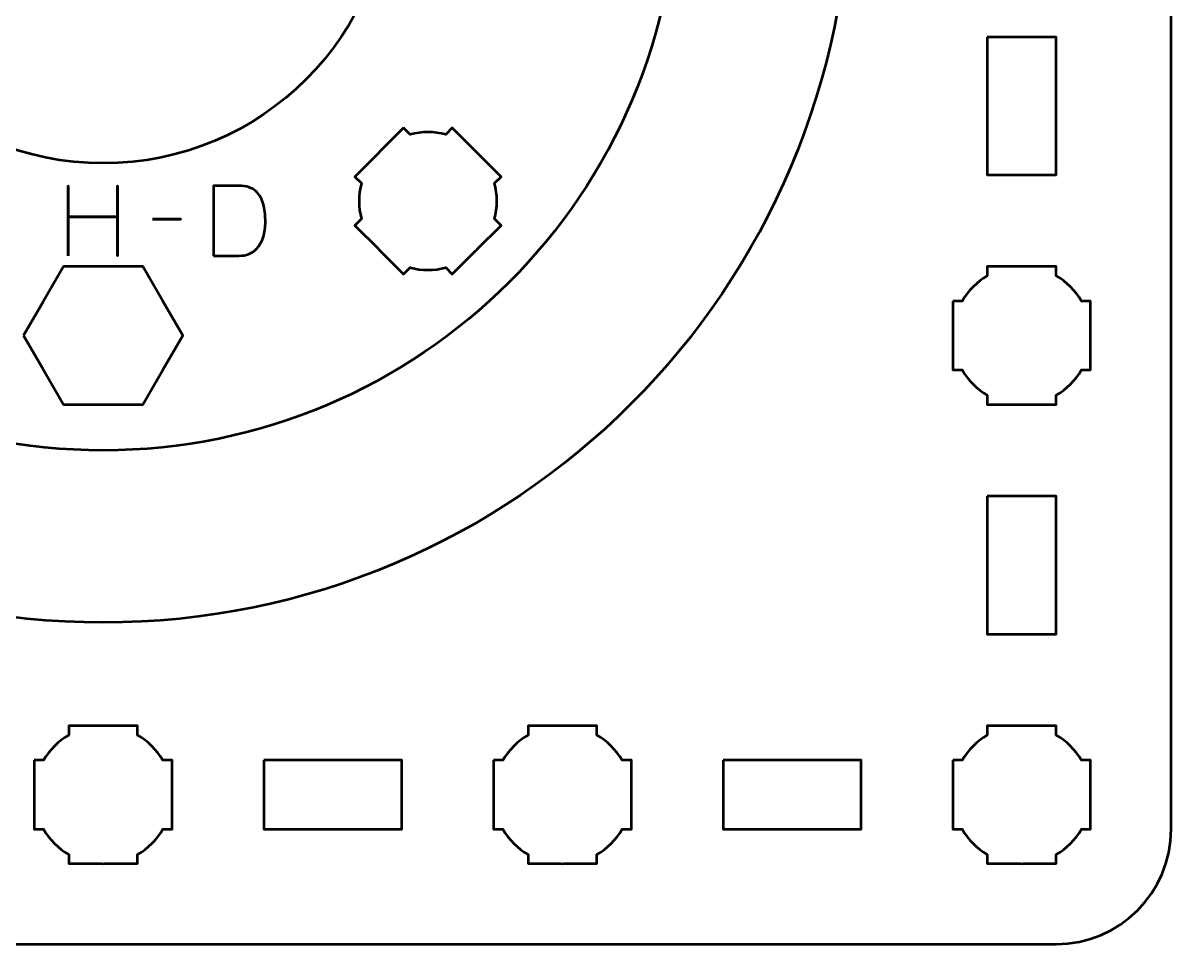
# Model space of a CAD drawing. Header units: centimetres. Extents: x -30.2 to 9.2, y -19.5 to -10.2.
# Drawn here: x -15.849 to -10.85, y -19.5 to -15.489 of the extents above; entities that cross this region are included whole.
import ezdxf

# ---------------------------------------------------------------- set-up
doc = ezdxf.new("R2010")
doc.units = ezdxf.units.CM
doc.header["$MEASUREMENT"] = 0
doc.layers.add('Layer 1', color=7, linetype='Continuous')

msp = doc.modelspace()

# ---------------------------------------------------------------- linework, layer by layer
at = {"layer": 'Layer 1', "lineweight": 53}
for centre, major_axis in [((-15.50001, -14.85001), (0, 3.25)), ((-15.50001, -14.85), (0, 2.5))]:
    msp.add_ellipse(centre, major_axis=major_axis, ratio=1, dxfattribs=at)
at = {"layer": 'Layer 1', "color": 250, "lineweight": 53}
msp.add_ellipse((-15.49999, -14.85), major_axis=(0, 1.25), ratio=1, dxfattribs=at)
at = {"layer": 'Layer 1', "lineweight": 53}
for points, knots in [([(-19.64995, -10.19995), (-19.64995, -10.19995), (-11.35005, -10.19995), (-11.35005, -10.19995), (-11.35005, -10.19995), (-11.07305, -10.19995), (-10.84995, -10.42305), (-10.84995, -10.70005), (-10.84995, -10.70005), (-10.84995, -10.70005), (-10.84995, -18.99995), (-10.84995, -18.99995), (-10.84995, -18.99995), (-10.84995, -19.27695), (-11.07305, -19.50005), (-11.35005, -19.50005), (-11.35005, -19.50005), (-11.35005, -19.50005), (-19.64995, -19.50005), (-19.64995, -19.50005), (-19.64995, -19.50005), (-19.92695, -19.50005), (-20.15005, -19.27695), (-20.15005, -18.99995), (-20.15005, -18.99995), (-20.15005, -18.99995), (-20.15005, -10.70005), (-20.15005, -10.70005), (-20.15005, -10.70005), (-20.15005, -10.42305), (-19.92695, -10.19995), (-19.64995, -10.19995)], [0, 0, 0, 0, 0.125, 0.125, 0.125, 0.125, 0.25, 0.25, 0.25, 0.25, 0.375, 0.375, 0.375, 0.375, 0.5, 0.5, 0.5, 0.5, 0.625, 0.625, 0.625, 0.625, 0.75, 0.75, 0.75, 0.75, 0.875, 0.875, 0.875, 0.875, 1, 1, 1, 1]), ([(-11.65005, -15.55003), (-11.65005, -15.55003), (-11.35005, -15.55003), (-11.35005, -15.55003), (-11.35005, -15.55003), (-11.35005, -15.55003), (-11.35005, -16.15003), (-11.35005, -16.15003), (-11.35005, -16.15003), (-11.35005, -16.15003), (-11.65005, -16.15003), (-11.65005, -16.15003), (-11.65005, -16.15003), (-11.65005, -16.15003), (-11.65005, -15.55003), (-11.65005, -15.55003)], [0, 0, 0, 0, 0.25, 0.25, 0.25, 0.25, 0.5, 0.5, 0.5, 0.5, 0.75, 0.75, 0.75, 0.75, 1, 1, 1, 1]), ([(-14.19188, -15.94599), (-14.19188, -15.94599), (-14.16346, -15.97442), (-14.16346, -15.97442), (-14.16346, -15.97442), (-14.11265, -15.96085), (-14.05899, -15.96087), (-14.00819, -15.97443), (-14.00819, -15.97443), (-14.00819, -15.97443), (-13.97975, -15.94599), (-13.97975, -15.94599), (-13.97975, -15.94599), (-13.97975, -15.94599), (-13.76762, -16.15813), (-13.76762, -16.15813), (-13.76762, -16.15813), (-13.76762, -16.15813), (-13.79604, -16.18654), (-13.79604, -16.18654), (-13.79604, -16.18654), (-13.78246, -16.23736), (-13.78243, -16.29105), (-13.79599, -16.34189), (-13.79599, -16.34189), (-13.79599, -16.34189), (-13.76762, -16.37026), (-13.76762, -16.37026), (-13.76762, -16.37026), (-13.76762, -16.37026), (-13.87045, -16.47308), (-13.87045, -16.47308), (-13.87045, -16.47308), (-13.87045, -16.47308), (-13.87369, -16.47642), (-13.87369, -16.47642), (-13.87369, -16.47642), (-13.87369, -16.47642), (-13.87701, -16.47965), (-13.87701, -16.47965), (-13.87701, -16.47965), (-13.87701, -16.47965), (-13.97975, -16.58239), (-13.97975, -16.58239), (-13.97975, -16.58239), (-13.97975, -16.58239), (-14.00808, -16.55406), (-14.00808, -16.55406), (-14.00808, -16.55406), (-14.05894, -16.56765), (-14.11269, -16.56765), (-14.16356, -16.55406), (-14.16356, -16.55406), (-14.16356, -16.55406), (-14.19188, -16.58239), (-14.19188, -16.58239), (-14.19188, -16.58239), (-14.19188, -16.58239), (-14.2932, -16.48107), (-14.2932, -16.48107), (-14.2932, -16.48107), (-14.2932, -16.48107), (-14.29797, -16.47642), (-14.29797, -16.47642), (-14.29797, -16.47642), (-14.29797, -16.47642), (-14.30264, -16.47164), (-14.30264, -16.47164), (-14.30264, -16.47164), (-14.30264, -16.47164), (-14.40401, -16.37026), (-14.40401, -16.37026), (-14.40401, -16.37026), (-14.40401, -16.37026), (-14.37566, -16.3419), (-14.37566, -16.3419), (-14.37566, -16.3419), (-14.38922, -16.29106), (-14.38921, -16.23734), (-14.37562, -16.18652), (-14.37562, -16.18652), (-14.37562, -16.18652), (-14.40401, -16.15813), (-14.40401, -16.15813), (-14.40401, -16.15813), (-14.40401, -16.15813), (-14.19188, -15.94599), (-14.19188, -15.94599)], [0, 0, 0, 0, 0.0454545, 0.0454545, 0.0454545, 0.0454545, 0.0909091, 0.0909091, 0.0909091, 0.0909091, 0.1363636, 0.1363636, 0.1363636, 0.1363636, 0.1818182, 0.1818182, 0.1818182, 0.1818182, 0.2272727, 0.2272727, 0.2272727, 0.2272727, 0.2727273, 0.2727273, 0.2727273, 0.2727273, 0.3181818, 0.3181818, 0.3181818, 0.3181818, 0.3636364, 0.3636364, 0.3636364, 0.3636364, 0.4090909, 0.4090909, 0.4090909, 0.4090909, 0.4545455, 0.4545455, 0.4545455, 0.4545455, 0.5, 0.5, 0.5, 0.5, 0.5454545, 0.5454545, 0.5454545, 0.5454545, 0.5909091, 0.5909091, 0.5909091, 0.5909091, 0.6363636, 0.6363636, 0.6363636, 0.6363636, 0.6818182, 0.6818182, 0.6818182, 0.6818182, 0.7272727, 0.7272727, 0.7272727, 0.7272727, 0.7727273, 0.7727273, 0.7727273, 0.7727273, 0.8181818, 0.8181818, 0.8181818, 0.8181818, 0.8636364, 0.8636364, 0.8636364, 0.8636364, 0.9090909, 0.9090909, 0.9090909, 0.9090909, 0.9545455, 0.9545455, 0.9545455, 0.9545455, 1, 1, 1, 1]), ([(-15.84641, -16.84997), (-15.84641, -16.84997), (-15.7598, -16.69997), (-15.7598, -16.69997), (-15.7598, -16.69997), (-15.7598, -16.69997), (-15.6732, -16.54997), (-15.6732, -16.54997), (-15.6732, -16.54997), (-15.6732, -16.54997), (-15.5, -16.54997), (-15.5, -16.54997), (-15.5, -16.54997), (-15.5, -16.54997), (-15.3268, -16.54997), (-15.3268, -16.54997), (-15.3268, -16.54997), (-15.3268, -16.54997), (-15.2402, -16.69997), (-15.2402, -16.69997), (-15.2402, -16.69997), (-15.2402, -16.69997), (-15.15359, -16.84997), (-15.15359, -16.84997), (-15.15359, -16.84997), (-15.15359, -16.84997), (-15.2402, -16.99997), (-15.2402, -16.99997), (-15.2402, -16.99997), (-15.2402, -16.99997), (-15.3268, -17.14997), (-15.3268, -17.14997), (-15.3268, -17.14997), (-15.3268, -17.14997), (-15.5, -17.14997), (-15.5, -17.14997), (-15.5, -17.14997), (-15.5, -17.14997), (-15.6732, -17.14997), (-15.6732, -17.14997), (-15.6732, -17.14997), (-15.6732, -17.14997), (-15.7598, -16.99997), (-15.7598, -16.99997), (-15.7598, -16.99997), (-15.7598, -16.99997), (-15.84641, -16.84997), (-15.84641, -16.84997)], [0, 0, 0, 0, 0.0833333, 0.0833333, 0.0833333, 0.0833333, 0.1666667, 0.1666667, 0.1666667, 0.1666667, 0.25, 0.25, 0.25, 0.25, 0.3333333, 0.3333333, 0.3333333, 0.3333333, 0.4166667, 0.4166667, 0.4166667, 0.4166667, 0.5, 0.5, 0.5, 0.5, 0.5833333, 0.5833333, 0.5833333, 0.5833333, 0.6666667, 0.6666667, 0.6666667, 0.6666667, 0.75, 0.75, 0.75, 0.75, 0.8333333, 0.8333333, 0.8333333, 0.8333333, 0.9166667, 0.9166667, 0.9166667, 0.9166667, 1, 1, 1, 1]), ([(-11.80001, -16.69997), (-11.80001, -16.69997), (-11.75981, -16.69997), (-11.75981, -16.69997), (-11.75981, -16.69997), (-11.73348, -16.65445), (-11.69552, -16.61652), (-11.65001, -16.59019), (-11.65001, -16.59019), (-11.65001, -16.59019), (-11.65001, -16.54997), (-11.65001, -16.54997), (-11.65001, -16.54997), (-11.65001, -16.54997), (-11.35001, -16.54997), (-11.35001, -16.54997), (-11.35001, -16.54997), (-11.35001, -16.54997), (-11.35001, -16.59016), (-11.35001, -16.59016), (-11.35001, -16.59016), (-11.30448, -16.61649), (-11.26649, -16.65444), (-11.24013, -16.69997), (-11.24013, -16.69997), (-11.24013, -16.69997), (-11.20001, -16.69997), (-11.20001, -16.69997), (-11.20001, -16.69997), (-11.20001, -16.69997), (-11.20001, -16.84539), (-11.20001, -16.84539), (-11.20001, -16.84539), (-11.20001, -16.84539), (-11.19995, -16.85004), (-11.19995, -16.85004), (-11.19995, -16.85004), (-11.19995, -16.85004), (-11.20001, -16.85468), (-11.20001, -16.85468), (-11.20001, -16.85468), (-11.20001, -16.85468), (-11.20001, -16.99997), (-11.20001, -16.99997), (-11.20001, -16.99997), (-11.20001, -16.99997), (-11.24008, -16.99997), (-11.24008, -16.99997), (-11.24008, -16.99997), (-11.26643, -17.04554), (-11.30443, -17.08355), (-11.35001, -17.10991), (-11.35001, -17.10991), (-11.35001, -17.10991), (-11.35001, -17.14997), (-11.35001, -17.14997), (-11.35001, -17.14997), (-11.35001, -17.14997), (-11.49329, -17.14997), (-11.49329, -17.14997), (-11.49329, -17.14997), (-11.49329, -17.14997), (-11.49996, -17.15005), (-11.49996, -17.15005), (-11.49996, -17.15005), (-11.49996, -17.15005), (-11.50664, -17.14997), (-11.50664, -17.14997), (-11.50664, -17.14997), (-11.50664, -17.14997), (-11.65001, -17.14997), (-11.65001, -17.14997), (-11.65001, -17.14997), (-11.65001, -17.14997), (-11.65001, -17.10987), (-11.65001, -17.10987), (-11.65001, -17.10987), (-11.69555, -17.08351), (-11.73353, -17.04552), (-11.75986, -16.99997), (-11.75986, -16.99997), (-11.75986, -16.99997), (-11.80001, -16.99997), (-11.80001, -16.99997), (-11.80001, -16.99997), (-11.80001, -16.99997), (-11.80001, -16.69997), (-11.80001, -16.69997)], [0, 0, 0, 0, 0.0454545, 0.0454545, 0.0454545, 0.0454545, 0.0909091, 0.0909091, 0.0909091, 0.0909091, 0.1363636, 0.1363636, 0.1363636, 0.1363636, 0.1818182, 0.1818182, 0.1818182, 0.1818182, 0.2272727, 0.2272727, 0.2272727, 0.2272727, 0.2727273, 0.2727273, 0.2727273, 0.2727273, 0.3181818, 0.3181818, 0.3181818, 0.3181818, 0.3636364, 0.3636364, 0.3636364, 0.3636364, 0.4090909, 0.4090909, 0.4090909, 0.4090909, 0.4545455, 0.4545455, 0.4545455, 0.4545455, 0.5, 0.5, 0.5, 0.5, 0.5454545, 0.5454545, 0.5454545, 0.5454545, 0.5909091, 0.5909091, 0.5909091, 0.5909091, 0.6363636, 0.6363636, 0.6363636, 0.6363636, 0.6818182, 0.6818182, 0.6818182, 0.6818182, 0.7272727, 0.7272727, 0.7272727, 0.7272727, 0.7727273, 0.7727273, 0.7727273, 0.7727273, 0.8181818, 0.8181818, 0.8181818, 0.8181818, 0.8636364, 0.8636364, 0.8636364, 0.8636364, 0.9090909, 0.9090909, 0.9090909, 0.9090909, 0.9545455, 0.9545455, 0.9545455, 0.9545455, 1, 1, 1, 1]), ([(-11.65005, -17.55), (-11.65005, -17.55), (-11.35005, -17.55), (-11.35005, -17.55), (-11.35005, -17.55), (-11.35005, -17.55), (-11.35005, -18.15), (-11.35005, -18.15), (-11.35005, -18.15), (-11.35005, -18.15), (-11.65005, -18.15), (-11.65005, -18.15), (-11.65005, -18.15), (-11.65005, -18.15), (-11.65005, -17.55), (-11.65005, -17.55)], [0, 0, 0, 0, 0.25, 0.25, 0.25, 0.25, 0.5, 0.5, 0.5, 0.5, 0.75, 0.75, 0.75, 0.75, 1, 1, 1, 1]), ([(-15.80001, -18.69997), (-15.80001, -18.69997), (-15.75981, -18.69997), (-15.75981, -18.69997), (-15.75981, -18.69997), (-15.73348, -18.65445), (-15.69552, -18.61652), (-15.65001, -18.59019), (-15.65001, -18.59019), (-15.65001, -18.59019), (-15.65001, -18.54997), (-15.65001, -18.54997), (-15.65001, -18.54997), (-15.65001, -18.54997), (-15.35001, -18.54997), (-15.35001, -18.54997), (-15.35001, -18.54997), (-15.35001, -18.54997), (-15.35001, -18.59016), (-15.35001, -18.59016), (-15.35001, -18.59016), (-15.30448, -18.61649), (-15.26649, -18.65444), (-15.24013, -18.69997), (-15.24013, -18.69997), (-15.24013, -18.69997), (-15.20001, -18.69997), (-15.20001, -18.69997), (-15.20001, -18.69997), (-15.20001, -18.69997), (-15.20001, -18.84539), (-15.20001, -18.84539), (-15.20001, -18.84539), (-15.20001, -18.84539), (-15.19995, -18.85004), (-15.19995, -18.85004), (-15.19995, -18.85004), (-15.19995, -18.85004), (-15.20001, -18.85468), (-15.20001, -18.85468), (-15.20001, -18.85468), (-15.20001, -18.85468), (-15.20001, -18.99997), (-15.20001, -18.99997), (-15.20001, -18.99997), (-15.20001, -18.99997), (-15.24008, -18.99997), (-15.24008, -18.99997), (-15.24008, -18.99997), (-15.26643, -19.04554), (-15.30443, -19.08355), (-15.35001, -19.10991), (-15.35001, -19.10991), (-15.35001, -19.10991), (-15.35001, -19.14997), (-15.35001, -19.14997), (-15.35001, -19.14997), (-15.35001, -19.14997), (-15.49329, -19.14997), (-15.49329, -19.14997), (-15.49329, -19.14997), (-15.49329, -19.14997), (-15.49996, -19.15005), (-15.49996, -19.15005), (-15.49996, -19.15005), (-15.49996, -19.15005), (-15.50664, -19.14997), (-15.50664, -19.14997), (-15.50664, -19.14997), (-15.50664, -19.14997), (-15.65001, -19.14997), (-15.65001, -19.14997), (-15.65001, -19.14997), (-15.65001, -19.14997), (-15.65001, -19.10987), (-15.65001, -19.10987), (-15.65001, -19.10987), (-15.69555, -19.08351), (-15.73353, -19.04552), (-15.75986, -18.99997), (-15.75986, -18.99997), (-15.75986, -18.99997), (-15.80001, -18.99997), (-15.80001, -18.99997), (-15.80001, -18.99997), (-15.80001, -18.99997), (-15.80001, -18.69997), (-15.80001, -18.69997)], [0, 0, 0, 0, 0.0454545, 0.0454545, 0.0454545, 0.0454545, 0.0909091, 0.0909091, 0.0909091, 0.0909091, 0.1363636, 0.1363636, 0.1363636, 0.1363636, 0.1818182, 0.1818182, 0.1818182, 0.1818182, 0.2272727, 0.2272727, 0.2272727, 0.2272727, 0.2727273, 0.2727273, 0.2727273, 0.2727273, 0.3181818, 0.3181818, 0.3181818, 0.3181818, 0.3636364, 0.3636364, 0.3636364, 0.3636364, 0.4090909, 0.4090909, 0.4090909, 0.4090909, 0.4545455, 0.4545455, 0.4545455, 0.4545455, 0.5, 0.5, 0.5, 0.5, 0.5454545, 0.5454545, 0.5454545, 0.5454545, 0.5909091, 0.5909091, 0.5909091, 0.5909091, 0.6363636, 0.6363636, 0.6363636, 0.6363636, 0.6818182, 0.6818182, 0.6818182, 0.6818182, 0.7272727, 0.7272727, 0.7272727, 0.7272727, 0.7727273, 0.7727273, 0.7727273, 0.7727273, 0.8181818, 0.8181818, 0.8181818, 0.8181818, 0.8636364, 0.8636364, 0.8636364, 0.8636364, 0.9090909, 0.9090909, 0.9090909, 0.9090909, 0.9545455, 0.9545455, 0.9545455, 0.9545455, 1, 1, 1, 1]), ([(-13.80001, -18.69997), (-13.80001, -18.69997), (-13.75981, -18.69997), (-13.75981, -18.69997), (-13.75981, -18.69997), (-13.73348, -18.65445), (-13.69552, -18.61652), (-13.65001, -18.59019), (-13.65001, -18.59019), (-13.65001, -18.59019), (-13.65001, -18.54997), (-13.65001, -18.54997), (-13.65001, -18.54997), (-13.65001, -18.54997), (-13.35001, -18.54997), (-13.35001, -18.54997), (-13.35001, -18.54997), (-13.35001, -18.54997), (-13.35001, -18.59016), (-13.35001, -18.59016), (-13.35001, -18.59016), (-13.30448, -18.61649), (-13.26649, -18.65444), (-13.24013, -18.69997), (-13.24013, -18.69997), (-13.24013, -18.69997), (-13.20001, -18.69997), (-13.20001, -18.69997), (-13.20001, -18.69997), (-13.20001, -18.69997), (-13.20001, -18.84539), (-13.20001, -18.84539), (-13.20001, -18.84539), (-13.20001, -18.84539), (-13.19995, -18.85004), (-13.19995, -18.85004), (-13.19995, -18.85004), (-13.19995, -18.85004), (-13.20001, -18.85468), (-13.20001, -18.85468), (-13.20001, -18.85468), (-13.20001, -18.85468), (-13.20001, -18.99997), (-13.20001, -18.99997), (-13.20001, -18.99997), (-13.20001, -18.99997), (-13.24008, -18.99997), (-13.24008, -18.99997), (-13.24008, -18.99997), (-13.26643, -19.04554), (-13.30443, -19.08355), (-13.35001, -19.10991), (-13.35001, -19.10991), (-13.35001, -19.10991), (-13.35001, -19.14997), (-13.35001, -19.14997), (-13.35001, -19.14997), (-13.35001, -19.14997), (-13.49329, -19.14997), (-13.49329, -19.14997), (-13.49329, -19.14997), (-13.49329, -19.14997), (-13.49996, -19.15005), (-13.49996, -19.15005), (-13.49996, -19.15005), (-13.49996, -19.15005), (-13.50664, -19.14997), (-13.50664, -19.14997), (-13.50664, -19.14997), (-13.50664, -19.14997), (-13.65001, -19.14997), (-13.65001, -19.14997), (-13.65001, -19.14997), (-13.65001, -19.14997), (-13.65001, -19.10987), (-13.65001, -19.10987), (-13.65001, -19.10987), (-13.69555, -19.08351), (-13.73353, -19.04552), (-13.75986, -18.99997), (-13.75986, -18.99997), (-13.75986, -18.99997), (-13.80001, -18.99997), (-13.80001, -18.99997), (-13.80001, -18.99997), (-13.80001, -18.99997), (-13.80001, -18.69997), (-13.80001, -18.69997)], [0, 0, 0, 0, 0.0454545, 0.0454545, 0.0454545, 0.0454545, 0.0909091, 0.0909091, 0.0909091, 0.0909091, 0.1363636, 0.1363636, 0.1363636, 0.1363636, 0.1818182, 0.1818182, 0.1818182, 0.1818182, 0.2272727, 0.2272727, 0.2272727, 0.2272727, 0.2727273, 0.2727273, 0.2727273, 0.2727273, 0.3181818, 0.3181818, 0.3181818, 0.3181818, 0.3636364, 0.3636364, 0.3636364, 0.3636364, 0.4090909, 0.4090909, 0.4090909, 0.4090909, 0.4545455, 0.4545455, 0.4545455, 0.4545455, 0.5, 0.5, 0.5, 0.5, 0.5454545, 0.5454545, 0.5454545, 0.5454545, 0.5909091, 0.5909091, 0.5909091, 0.5909091, 0.6363636, 0.6363636, 0.6363636, 0.6363636, 0.6818182, 0.6818182, 0.6818182, 0.6818182, 0.7272727, 0.7272727, 0.7272727, 0.7272727, 0.7727273, 0.7727273, 0.7727273, 0.7727273, 0.8181818, 0.8181818, 0.8181818, 0.8181818, 0.8636364, 0.8636364, 0.8636364, 0.8636364, 0.9090909, 0.9090909, 0.9090909, 0.9090909, 0.9545455, 0.9545455, 0.9545455, 0.9545455, 1, 1, 1, 1]), ([(-11.80001, -18.69997), (-11.80001, -18.69997), (-11.75981, -18.69997), (-11.75981, -18.69997), (-11.75981, -18.69997), (-11.73348, -18.65445), (-11.69552, -18.61652), (-11.65001, -18.59019), (-11.65001, -18.59019), (-11.65001, -18.59019), (-11.65001, -18.54997), (-11.65001, -18.54997), (-11.65001, -18.54997), (-11.65001, -18.54997), (-11.35001, -18.54997), (-11.35001, -18.54997), (-11.35001, -18.54997), (-11.35001, -18.54997), (-11.35001, -18.59016), (-11.35001, -18.59016), (-11.35001, -18.59016), (-11.30448, -18.61649), (-11.26649, -18.65444), (-11.24013, -18.69997), (-11.24013, -18.69997), (-11.24013, -18.69997), (-11.20001, -18.69997), (-11.20001, -18.69997), (-11.20001, -18.69997), (-11.20001, -18.69997), (-11.20001, -18.84539), (-11.20001, -18.84539), (-11.20001, -18.84539), (-11.20001, -18.84539), (-11.19995, -18.85004), (-11.19995, -18.85004), (-11.19995, -18.85004), (-11.19995, -18.85004), (-11.20001, -18.85468), (-11.20001, -18.85468), (-11.20001, -18.85468), (-11.20001, -18.85468), (-11.20001, -18.99997), (-11.20001, -18.99997), (-11.20001, -18.99997), (-11.20001, -18.99997), (-11.24008, -18.99997), (-11.24008, -18.99997), (-11.24008, -18.99997), (-11.26643, -19.04554), (-11.30443, -19.08355), (-11.35001, -19.10991), (-11.35001, -19.10991), (-11.35001, -19.10991), (-11.35001, -19.14997), (-11.35001, -19.14997), (-11.35001, -19.14997), (-11.35001, -19.14997), (-11.49329, -19.14997), (-11.49329, -19.14997), (-11.49329, -19.14997), (-11.49329, -19.14997), (-11.49996, -19.15005), (-11.49996, -19.15005), (-11.49996, -19.15005), (-11.49996, -19.15005), (-11.50664, -19.14997), (-11.50664, -19.14997), (-11.50664, -19.14997), (-11.50664, -19.14997), (-11.65001, -19.14997), (-11.65001, -19.14997), (-11.65001, -19.14997), (-11.65001, -19.14997), (-11.65001, -19.10987), (-11.65001, -19.10987), (-11.65001, -19.10987), (-11.69555, -19.08351), (-11.73353, -19.04552), (-11.75986, -18.99997), (-11.75986, -18.99997), (-11.75986, -18.99997), (-11.80001, -18.99997), (-11.80001, -18.99997), (-11.80001, -18.99997), (-11.80001, -18.99997), (-11.80001, -18.69997), (-11.80001, -18.69997)], [0, 0, 0, 0, 0.0454545, 0.0454545, 0.0454545, 0.0454545, 0.0909091, 0.0909091, 0.0909091, 0.0909091, 0.1363636, 0.1363636, 0.1363636, 0.1363636, 0.1818182, 0.1818182, 0.1818182, 0.1818182, 0.2272727, 0.2272727, 0.2272727, 0.2272727, 0.2727273, 0.2727273, 0.2727273, 0.2727273, 0.3181818, 0.3181818, 0.3181818, 0.3181818, 0.3636364, 0.3636364, 0.3636364, 0.3636364, 0.4090909, 0.4090909, 0.4090909, 0.4090909, 0.4545455, 0.4545455, 0.4545455, 0.4545455, 0.5, 0.5, 0.5, 0.5, 0.5454545, 0.5454545, 0.5454545, 0.5454545, 0.5909091, 0.5909091, 0.5909091, 0.5909091, 0.6363636, 0.6363636, 0.6363636, 0.6363636, 0.6818182, 0.6818182, 0.6818182, 0.6818182, 0.7272727, 0.7272727, 0.7272727, 0.7272727, 0.7727273, 0.7727273, 0.7727273, 0.7727273, 0.8181818, 0.8181818, 0.8181818, 0.8181818, 0.8636364, 0.8636364, 0.8636364, 0.8636364, 0.9090909, 0.9090909, 0.9090909, 0.9090909, 0.9545455, 0.9545455, 0.9545455, 0.9545455, 1, 1, 1, 1]), ([(-14.79997, -18.69995), (-14.79997, -18.69995), (-14.19997, -18.69995), (-14.19997, -18.69995), (-14.19997, -18.69995), (-14.19997, -18.69995), (-14.19997, -18.99995), (-14.19997, -18.99995), (-14.19997, -18.99995), (-14.19997, -18.99995), (-14.79997, -18.99995), (-14.79997, -18.99995), (-14.79997, -18.99995), (-14.79997, -18.99995), (-14.79997, -18.69995), (-14.79997, -18.69995)], [0, 0, 0, 0, 0.25, 0.25, 0.25, 0.25, 0.5, 0.5, 0.5, 0.5, 0.75, 0.75, 0.75, 0.75, 1, 1, 1, 1]), ([(-12.8, -18.69995), (-12.8, -18.69995), (-12.2, -18.69995), (-12.2, -18.69995), (-12.2, -18.69995), (-12.2, -18.69995), (-12.2, -18.99995), (-12.2, -18.99995), (-12.2, -18.99995), (-12.2, -18.99995), (-12.8, -18.99995), (-12.8, -18.99995), (-12.8, -18.99995), (-12.8, -18.99995), (-12.8, -18.69995), (-12.8, -18.69995)], [0, 0, 0, 0, 0.25, 0.25, 0.25, 0.25, 0.5, 0.5, 0.5, 0.5, 0.75, 0.75, 0.75, 0.75, 1, 1, 1, 1])]:
    msp.add_open_spline(points, degree=3, knots=knots, dxfattribs=at)
at = {"layer": 'Layer 1', "color": 5, "lineweight": 53}
for points, knots in [([(-15.65264, -16.50261), (-15.65264, -16.50261), (-15.65264, -16.3337), (-15.65264, -16.3337), (-15.65264, -16.3337), (-15.65264, -16.3337), (-15.43717, -16.3337), (-15.43717, -16.3337), (-15.43717, -16.3337), (-15.43717, -16.3337), (-15.43717, -16.50261), (-15.43717, -16.50261), (-15.43717, -16.50261), (-15.43717, -16.50261), (-15.43717, -16.19781), (-15.43717, -16.19781), (-15.43717, -16.19781), (-15.43717, -16.19781), (-15.43717, -16.3337), (-15.43717, -16.3337), (-15.43717, -16.3337), (-15.43717, -16.3337), (-15.65264, -16.3337), (-15.65264, -16.3337), (-15.65264, -16.3337), (-15.65264, -16.3337), (-15.65264, -16.19781), (-15.65264, -16.19781), (-15.65264, -16.19781), (-15.65264, -16.19781), (-15.65264, -16.50261), (-15.65264, -16.50261)], [0, 0, 0, 0, 0.125, 0.125, 0.125, 0.125, 0.25, 0.25, 0.25, 0.25, 0.375, 0.375, 0.375, 0.375, 0.5, 0.5, 0.5, 0.5, 0.625, 0.625, 0.625, 0.625, 0.75, 0.75, 0.75, 0.75, 0.875, 0.875, 0.875, 0.875, 1, 1, 1, 1]), ([(-15.01934, -16.50261), (-15.01934, -16.50261), (-15.01934, -16.19739), (-15.01934, -16.19739), (-15.01934, -16.19739), (-15.01934, -16.19739), (-14.90927, -16.19739), (-14.90927, -16.19739), (-14.90927, -16.19739), (-14.89255, -16.19746), (-14.87809, -16.19965), (-14.86588, -16.20395), (-14.86588, -16.20395), (-14.85375, -16.20825), (-14.84345, -16.21418), (-14.83512, -16.22166), (-14.83512, -16.22166), (-14.82673, -16.22921), (-14.81995, -16.23789), (-14.81466, -16.24762), (-14.81466, -16.24762), (-14.80937, -16.25743), (-14.80528, -16.26787), (-14.80238, -16.27895), (-14.80238, -16.27895), (-14.79949, -16.28996), (-14.79745, -16.30118), (-14.79618, -16.31253), (-14.79618, -16.31253), (-14.79491, -16.32389), (-14.79406, -16.3349), (-14.79371, -16.34555), (-14.79371, -16.34555), (-14.79321, -16.35621), (-14.79356, -16.36743), (-14.79469, -16.37921), (-14.79469, -16.37921), (-14.79582, -16.39099), (-14.79794, -16.40277), (-14.80111, -16.41449), (-14.80111, -16.41449), (-14.80422, -16.4262), (-14.80866, -16.43735), (-14.81438, -16.44786), (-14.81438, -16.44786), (-14.82002, -16.45844), (-14.82722, -16.46783), (-14.83583, -16.47601), (-14.83583, -16.47601), (-14.84451, -16.4842), (-14.85488, -16.49069), (-14.86701, -16.49541), (-14.86701, -16.49541), (-14.87915, -16.50014), (-14.89326, -16.50254), (-14.90927, -16.50261), (-14.90927, -16.50261), (-14.90927, -16.50261), (-15.01934, -16.50261), (-15.01934, -16.50261)], [0, 0, 0, 0, 0.0666667, 0.0666667, 0.0666667, 0.0666667, 0.1333333, 0.1333333, 0.1333333, 0.1333333, 0.2, 0.2, 0.2, 0.2, 0.2666667, 0.2666667, 0.2666667, 0.2666667, 0.3333333, 0.3333333, 0.3333333, 0.3333333, 0.4, 0.4, 0.4, 0.4, 0.4666667, 0.4666667, 0.4666667, 0.4666667, 0.5333333, 0.5333333, 0.5333333, 0.5333333, 0.6, 0.6, 0.6, 0.6, 0.6666667, 0.6666667, 0.6666667, 0.6666667, 0.7333333, 0.7333333, 0.7333333, 0.7333333, 0.8, 0.8, 0.8, 0.8, 0.8666667, 0.8666667, 0.8666667, 0.8666667, 0.9333333, 0.9333333, 0.9333333, 0.9333333, 1, 1, 1, 1]), ([(-15.01934, -16.50261), (-15.01934, -16.50261), (-15.01934, -16.19739), (-15.01934, -16.19739), (-15.01934, -16.19739), (-15.01934, -16.19739), (-14.90927, -16.19739), (-14.90927, -16.19739), (-14.90927, -16.19739), (-14.89255, -16.19746), (-14.87809, -16.19965), (-14.86588, -16.20395), (-14.86588, -16.20395), (-14.85375, -16.20825), (-14.84345, -16.21418), (-14.83512, -16.22166), (-14.83512, -16.22166), (-14.82673, -16.22921), (-14.81995, -16.23789), (-14.81466, -16.24762), (-14.81466, -16.24762), (-14.80937, -16.25743), (-14.80528, -16.26787), (-14.80238, -16.27895), (-14.80238, -16.27895), (-14.79949, -16.28996), (-14.79745, -16.30118), (-14.79618, -16.31253), (-14.79618, -16.31253), (-14.79491, -16.32389), (-14.79406, -16.3349), (-14.79371, -16.34555), (-14.79371, -16.34555), (-14.79321, -16.35621), (-14.79356, -16.36743), (-14.79469, -16.37921), (-14.79469, -16.37921), (-14.79582, -16.39099), (-14.79794, -16.40277), (-14.80111, -16.41449), (-14.80111, -16.41449), (-14.80422, -16.4262), (-14.80866, -16.43735), (-14.81438, -16.44786), (-14.81438, -16.44786), (-14.82002, -16.45844), (-14.82722, -16.46783), (-14.83583, -16.47601), (-14.83583, -16.47601), (-14.84451, -16.4842), (-14.85488, -16.49069), (-14.86701, -16.49541), (-14.86701, -16.49541), (-14.87915, -16.50014), (-14.89326, -16.50254), (-14.90927, -16.50261), (-14.90927, -16.50261), (-14.90927, -16.50261), (-15.01934, -16.50261), (-15.01934, -16.50261)], [0, 0, 0, 0, 0.0666667, 0.0666667, 0.0666667, 0.0666667, 0.1333333, 0.1333333, 0.1333333, 0.1333333, 0.2, 0.2, 0.2, 0.2, 0.2666667, 0.2666667, 0.2666667, 0.2666667, 0.3333333, 0.3333333, 0.3333333, 0.3333333, 0.4, 0.4, 0.4, 0.4, 0.4666667, 0.4666667, 0.4666667, 0.4666667, 0.5333333, 0.5333333, 0.5333333, 0.5333333, 0.6, 0.6, 0.6, 0.6, 0.6666667, 0.6666667, 0.6666667, 0.6666667, 0.7333333, 0.7333333, 0.7333333, 0.7333333, 0.8, 0.8, 0.8, 0.8, 0.8666667, 0.8666667, 0.8666667, 0.8666667, 0.9333333, 0.9333333, 0.9333333, 0.9333333, 1, 1, 1, 1]), ([(-15.28519, -16.34301), (-15.28519, -16.34301), (-15.162, -16.34301), (-15.162, -16.34301), (-15.162, -16.34301), (-15.162, -16.34301), (-15.28519, -16.34301), (-15.28519, -16.34301)], [0, 0, 0, 0, 0.5, 0.5, 0.5, 0.5, 1, 1, 1, 1])]:
    msp.add_open_spline(points, degree=3, knots=knots, dxfattribs=at)

doc.saveas('drawing.dxf')
